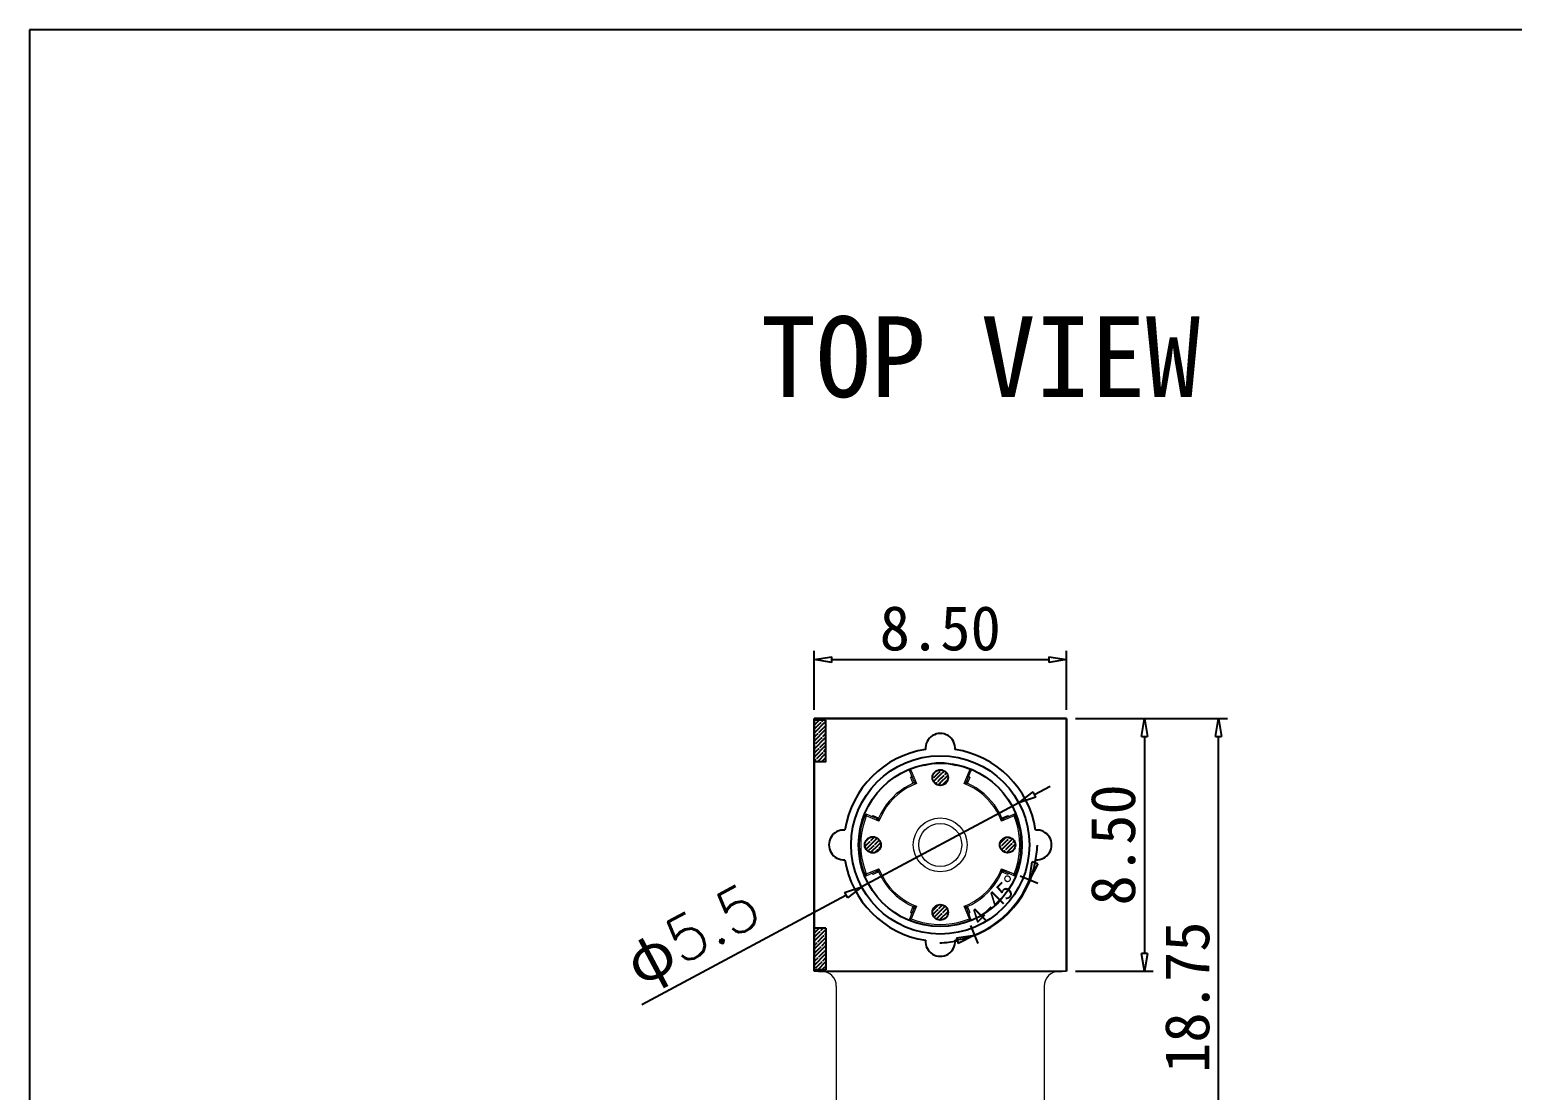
# Model space of a CAD drawing. Header units: millimetres. Extents: x 3538 to 3699, y 739 to 853.
# Drawn here: x 3537.87 to 3587.78, y 817.7 to 853.39 of the extents above; entities that cross this region are included whole.
import ezdxf

# ---------------------------------------------------------------- set-up
doc = ezdxf.new("R2010")
doc.units = ezdxf.units.MM
doc.linetypes.add('JIS_02_0.7', pattern=[1.35, 0.75, -0.6])
doc.layers.get('0').update_dxf_attribs({"lineweight": 9})
doc.layers.add('1', color=7, linetype='Continuous', lineweight=25)
doc.layers.add('标注线', color=7, linetype='Continuous', lineweight=9)
doc.styles.get("Standard").update_dxf_attribs({"font": ''})
doc.styles.add('样式 2', font='txt.shx', dxfattribs={"bigfont": 'AllInOneBig.shx'})
doc.styles.get('Standard').set_extended_font_data('SimSun')
doc.dimstyles.get("Standard").update_dxf_attribs({"dimtxt": 1, "dimasz": 0.6, "dimexe": 0.3, "dimexo": 0.3, "dimgap": 0.3, "dimtad": 1, "dimzin": 0, "dimdsep": 46, "dimtxsty": 'Standard', "dimblk": 'CLOSEDBLANK', "dimcen": 0.09, "dimclrd": 252, "dimclre": 252, "dimclrt": 252, "dimazin": 0, "dimtfac": 1, "dimtmove": 0, "dimatfit": 3, "dimfxl": 1, "dimtolj": 1, "dimtzin": 0, "dimarcsym": 0})
pattern_1 = [(225, (7081.70603, 1610.77159), (0.134703842, -0.134703842), []), (225, (7081.57133, 1610.77159), (0.134703842, -0.134703842), [0.238125, -0.047625, 0, -0.047625])]

# ---------------------------------------------------------------- blocks, each defined once
blk = doc.blocks.new('_ClosedBlank')
at = {"color": 0, "linetype": 'ByBlock', "lineweight": -2}
for p, q in [((-1, 0.167), (0, 0)), ((-1, 0.167), (-1, -0.167)), ((0, 0), (-1, -0.167))]:
    blk.add_line(p, q, dxfattribs=at)
blk = doc.blocks.new('*D76')
at = {"layer": 'DEFPOINTS', "color": 0, "lineweight": 25}
for p in [(3570.511, 825.204), (3570.936, 825.027), (3569.246, 823.939), (3569.423, 823.514), (3570.449, 823.366)]:
    blk.add_point(p, dxfattribs=at)
at = {"layer": '标注线', "color": 252, "lineweight": -2}
for p, q in [((3571.213, 824.912), (3571.811, 824.663)), ((3569.538, 823.237), (3569.787, 822.639))]:
    blk.add_line(p, q, dxfattribs=at)
for start, end in [(347.3812, 357.3462), (292.5839, 337.4161), (272.6538, 282.6188)]:
    blk.add_arc((3568.345, 826.105), 3.454, start, end, dxfattribs=at)
at = {"layer": '标注线', "color": 252, "lineweight": -2, "xscale": 0.6, "yscale": 0.6, "zscale": 0.6}
for p, rotation in [((3571.534, 824.779), 252.3986664101621), ((3569.672, 822.916), 17.60133358987824)]:
    blk.add_blockref('_ClosedBlank', p, dxfattribs=dict(at, rotation=rotation))
at = {"layer": '标注线', "color": 252, "lineweight": 25, "insert": (3570.363, 824.087), "char_height": 1.5, "attachment_point": 5, "rotation": 45}
blk.add_mtext('\\A1;{\\H0.4x;4-45°}', dxfattribs=at)
blk = doc.blocks.new('*D81')
at = {"layer": 'DEFPOINTS', "color": 0, "lineweight": 25}
for p in [(3571.171, 827.368), (3565.879, 824.542)]:
    blk.add_point(p, dxfattribs=at)
at = {"layer": '标注线', "color": 252, "lineweight": -2}
for p, q in [((3571.701, 827.65), (3572.23, 827.933)), ((3571.171, 827.368), (3565.879, 824.542)), ((3558.473, 820.588), (3565.349, 824.259))]:
    blk.add_line(p, q, dxfattribs=at)
at = {"layer": '标注线', "color": 252, "lineweight": -2, "xscale": 0.6, "yscale": 0.6, "zscale": 0.6}
for p, rotation in [((3571.171, 827.368), 208.0983619785432), ((3565.879, 824.542), 28.09836197854321)]:
    blk.add_blockref('_ClosedBlank', p, dxfattribs=dict(at, rotation=rotation))
at = {"layer": '标注线', "color": 252, "lineweight": 25, "insert": (3560.265, 822.768), "char_height": 1.5, "attachment_point": 5, "rotation": 28.0984, "style": '样式 2'}
blk.add_mtext('\\A1;{\\fSimSun|b0|i0|c134|p2;φ}5.5', dxfattribs=at)
blk = doc.blocks.new('*D82')
at = {"layer": 'DEFPOINTS', "color": 0, "lineweight": 25}
for p in [(3572.775, 830.205), (3577.893, 830.205), (3572.025, 811.455)]:
    blk.add_point(p, dxfattribs=at)
at = {"layer": '标注线', "color": 252, "lineweight": -2}
for p, q in [((3573.075, 830.205), (3578.193, 830.205)), ((3577.893, 812.055), (3577.893, 829.605)), ((3572.325, 811.455), (3578.193, 811.455))]:
    blk.add_line(p, q, dxfattribs=at)
at = {"layer": '标注线', "color": 252, "lineweight": -2, "xscale": 0.6, "yscale": 0.6, "zscale": 0.6}
for p, rotation in [((3577.893, 830.205), 90), ((3577.893, 811.455), 270)]:
    blk.add_blockref('_ClosedBlank', p, dxfattribs=dict(at, rotation=rotation))
at = {"layer": '标注线', "color": 252, "lineweight": 25, "insert": (3576.843, 820.83), "char_height": 1.5, "attachment_point": 5, "rotation": 90}
blk.add_mtext('\\A1;18.75', dxfattribs=at)
blk = doc.blocks.new('*D83')
at = {"layer": 'DEFPOINTS', "color": 0, "lineweight": 25}
for p in [(3572.775, 832.188), (3564.275, 830.205), (3572.775, 830.205)]:
    blk.add_point(p, dxfattribs=at)
at = {"layer": '标注线', "color": 252, "lineweight": -2}
for p, q in [((3564.275, 830.505), (3564.275, 832.488)), ((3564.875, 832.188), (3572.175, 832.188)), ((3572.775, 830.505), (3572.775, 832.488))]:
    blk.add_line(p, q, dxfattribs=at)
at = {"layer": '标注线', "color": 252, "lineweight": -2, "xscale": 0.6, "yscale": 0.6, "zscale": 0.6, "rotation": 180}
blk.add_blockref('_ClosedBlank', (3564.275, 832.188), dxfattribs=at)
at = {"layer": '标注线', "color": 252, "lineweight": -2, "xscale": 0.6, "yscale": 0.6, "zscale": 0.6}
blk.add_blockref('_ClosedBlank', (3572.775, 832.188), dxfattribs=at)
at = {"layer": '标注线', "color": 252, "lineweight": 25, "insert": (3568.525, 833.238), "char_height": 1.5, "attachment_point": 5}
blk.add_mtext('\\A1;8.50', dxfattribs=at)
blk = doc.blocks.new('*D84')
at = {"layer": 'DEFPOINTS', "color": 0, "lineweight": 25}
for p in [(3572.775, 830.205), (3572.775, 821.705), (3575.397, 821.705)]:
    blk.add_point(p, dxfattribs=at)
at = {"layer": '标注线', "color": 252, "lineweight": -2}
for p, q in [((3573.075, 830.205), (3575.697, 830.205)), ((3575.397, 829.605), (3575.397, 822.305)), ((3573.075, 821.705), (3575.697, 821.705))]:
    blk.add_line(p, q, dxfattribs=at)
at = {"layer": '标注线', "color": 252, "lineweight": -2, "xscale": 0.6, "yscale": 0.6, "zscale": 0.6}
for p, rotation in [((3575.397, 830.205), 90), ((3575.397, 821.705), 270)]:
    blk.add_blockref('_ClosedBlank', p, dxfattribs=dict(at, rotation=rotation))
at = {"layer": '标注线', "color": 252, "lineweight": 25, "insert": (3574.347, 825.955), "char_height": 1.5, "attachment_point": 5, "rotation": 90}
blk.add_mtext('\\A1;8.50', dxfattribs=at)

msp = doc.modelspace()

# ---------------------------------------------------------------- hatches: boundary and pattern name
at = {"layer": '标注线', "lineweight": 25}
h = msp.add_hatch(dxfattribs=at)
h.set_pattern_fill('ANSI35', color=256, scale=0.03, angle=180, style=0)
h.set_pattern_definition(pattern_1)
h.paths.add_polyline_path([(3564.676, 830.155), (3564.275, 830.155), (3564.275, 828.755), (3564.676, 828.755)])
h = msp.add_hatch(dxfattribs=at)
h.set_pattern_fill('ANSI35', color=256, scale=0.03, angle=180, style=0)
h.set_pattern_definition(pattern_1)
h.paths.add_polyline_path([(3568.525, 827.958), (3568.525, 828.484, 0.414214), (3568.262, 828.221, 0.414214)])
h = msp.add_hatch(dxfattribs=at)
h.set_pattern_fill('ANSI35', color=256, scale=0.03, angle=180, style=0)
h.set_pattern_definition(pattern_1)
h.paths.add_polyline_path([(3568.525, 827.958, 0.414213), (3568.788, 828.221, 0.414213), (3568.525, 828.484)])
h = msp.add_hatch(dxfattribs=at)
h.set_pattern_fill('ANSI35', color=256, scale=0.03, angle=180, style=0)
h.set_pattern_definition(pattern_1)
h.paths.add_polyline_path([(3565.983, 825.955), (3565.983, 825.955), (3566.527, 825.955, 1.000001)])
h = msp.add_hatch(dxfattribs=at)
h.set_pattern_fill('ANSI35', color=256, scale=0.03, angle=180, style=0)
h.set_pattern_definition(pattern_1)
h.paths.add_polyline_path([(3570.528, 825.955), (3571.054, 825.955, 0.992872)])
h = msp.add_hatch(dxfattribs=at)
h.set_pattern_fill('ANSI35', color=256, scale=0.03, angle=180, style=0)
h.set_pattern_definition(pattern_1)
h.paths.add_polyline_path([(3566.527, 825.955), (3565.983, 825.955, 0.999997)])
h = msp.add_hatch(dxfattribs=at)
h.set_pattern_fill('ANSI35', color=256, scale=0.03, angle=180, style=0)
h.set_pattern_definition(pattern_1)
h.paths.add_polyline_path([(3571.054, 825.953, 0.001788), (3571.054, 825.955), (3570.528, 825.955, 0.001788), (3570.528, 825.953, 1)])
h = msp.add_hatch(dxfattribs=at)
h.set_pattern_fill('ANSI35', color=256, scale=0.03, angle=180, style=0)
h.set_pattern_definition(pattern_1)
h.paths.add_polyline_path([(3568.525, 823.422), (3568.525, 823.948, 0.414214), (3568.262, 823.685, 0.414214)])
h = msp.add_hatch(dxfattribs=at)
h.set_pattern_fill('ANSI35', color=256, scale=0.03, angle=180, style=0)
h.set_pattern_definition(pattern_1)
h.paths.add_polyline_path([(3568.525, 823.422, 0.414214), (3568.788, 823.685, 0.414214), (3568.525, 823.948)])
h = msp.add_hatch(dxfattribs=at)
h.set_pattern_fill('ANSI35', color=256, scale=0.03, angle=180, style=0)
h.set_pattern_definition(pattern_1)
h.paths.add_polyline_path([(3564.275, 821.902), (3564.275, 821.755), (3564.676, 821.755), (3564.676, 823.155), (3564.275, 823.155)])

# ---------------------------------------------------------------- linework, layer by layer
for p, q in [((3564.275, 830.205), (3572.775, 830.205)), ((3564.275, 821.705), (3564.275, 830.205)), ((3564.275, 830.205), (3572.775, 830.205)), ((3572.775, 830.205), (3572.775, 821.705)), ((3572.773, 821.851), (3572.773, 830.059)), ((3564.525, 821.705), (3564.275, 821.705)), ((3564.275, 821.705), (3572.775, 821.705)), ((3565.025, 821.205), (3565.025, 811.455)), ((3572.025, 821.205), (3572.025, 811.455))]:
    msp.add_line(p, q)
at = {"color": 0, "lineweight": 0}
for p, q in [((3569.127, 828.639), (3568.924, 828.677)), ((3569.327, 828.587), (3569.127, 828.639)), ((3569.523, 828.519), (3569.327, 828.587))]:
    msp.add_line(p, q, dxfattribs=at)
for points in [[(3567.987, 828.628), (3567.753, 828.568), (3567.527, 828.492)], [(3569.519, 828.492), (3569.293, 828.568), (3569.063, 828.628)], [(3567.49, 828.451), (3567.49, 828.459), (3567.486, 828.47), (3567.49, 828.489), (3567.501, 828.504), (3567.512, 828.511), (3567.52, 828.515)], [(3567.49, 828.451), (3567.636, 828.101)], [(3567.527, 828.492), (3567.524, 828.489), (3567.512, 828.481), (3567.501, 828.466), (3567.497, 828.447), (3567.497, 828.432), (3567.501, 828.425)], [(3567.546, 828.447), (3567.501, 828.425)], [(3567.527, 828.492), (3567.546, 828.447)], [(3567.531, 828.225), (3567.535, 828.225), (3567.539, 828.229), (3567.546, 828.236), (3567.557, 828.255), (3567.561, 828.274), (3567.557, 828.285), (3567.557, 828.293)], [(3567.606, 828.041), (3567.531, 828.225)], [(3567.546, 828.447), (3567.723, 828.022)], [(3569.327, 828.022), (3569.504, 828.447)], [(3569.414, 828.101), (3569.557, 828.451)], [(3569.519, 828.225), (3569.44, 828.041)], [(3569.493, 828.293), (3569.489, 828.285), (3569.489, 828.274), (3569.493, 828.255), (3569.5, 828.236), (3569.511, 828.229), (3569.515, 828.225), (3569.519, 828.225)], [(3569.504, 828.447), (3569.519, 828.492)], [(3569.504, 828.447), (3569.549, 828.425)], [(3569.519, 828.492), (3569.527, 828.489), (3569.538, 828.481), (3569.549, 828.466), (3569.553, 828.447), (3569.549, 828.432), (3569.549, 828.425)], [(3569.53, 828.515), (3569.538, 828.511), (3569.549, 828.504), (3569.557, 828.489), (3569.564, 828.47), (3569.56, 828.459), (3569.557, 828.451)], [(3567.618, 828.029), (3567.467, 827.958), (3567.32, 827.871), (3567.181, 827.777), (3567.045, 827.672), (3566.925, 827.555), (3566.808, 827.431), (3566.703, 827.299), (3566.609, 827.16), (3566.522, 827.013), (3566.45, 826.858)], [(3567.723, 828.022), (3567.554, 827.946), (3567.392, 827.86), (3567.237, 827.758), (3567.091, 827.645), (3566.955, 827.521), (3566.831, 827.385), (3566.718, 827.242), (3566.62, 827.088), (3566.53, 826.926), (3566.458, 826.757)], [(3567.636, 828.101), (3567.636, 828.093), (3567.64, 828.082), (3567.633, 828.063), (3567.621, 828.048), (3567.614, 828.041), (3567.606, 828.041)], [(3567.618, 828.029), (3567.614, 828.033), (3567.606, 828.041)], [(3567.636, 828.101), (3567.644, 828.09), (3567.723, 828.022), (3567.618, 828.029)], [(3567.644, 828.09), (3567.644, 828.074), (3567.64, 828.056), (3567.633, 828.041), (3567.625, 828.033), (3567.618, 828.029)], [(3569.429, 828.029), (3569.327, 828.022), (3569.406, 828.09), (3569.414, 828.101)], [(3570.592, 826.757), (3570.517, 826.926), (3570.43, 827.088), (3570.328, 827.242), (3570.216, 827.385), (3570.091, 827.521), (3569.956, 827.645), (3569.813, 827.758), (3569.658, 827.86), (3569.496, 827.946), (3569.327, 828.022)], [(3569.406, 828.09), (3569.406, 828.086), (3569.402, 828.074), (3569.406, 828.056), (3569.417, 828.041), (3569.425, 828.033), (3569.429, 828.029)], [(3569.414, 828.101), (3569.414, 828.093), (3569.41, 828.082), (3569.414, 828.063), (3569.425, 828.048), (3569.436, 828.041), (3569.44, 828.041)], [(3569.44, 828.041), (3569.436, 828.033), (3569.429, 828.029)], [(3570.6, 826.858), (3570.528, 827.013), (3570.441, 827.16), (3570.347, 827.299), (3570.242, 827.431), (3570.125, 827.555), (3570.001, 827.672), (3569.869, 827.777), (3569.73, 827.871), (3569.583, 827.958), (3569.429, 828.029)], [(3565.961, 826.96), (3565.893, 826.764), (3565.841, 826.568), (3565.803, 826.365), (3565.78, 826.158), (3565.773, 825.955), (3565.78, 825.748), (3565.803, 825.544), (3565.841, 825.341), (3565.893, 825.142), (3565.961, 824.95)], [(3565.987, 826.949), (3565.92, 826.757), (3565.867, 826.561), (3565.829, 826.361), (3565.807, 826.158), (3565.799, 825.955), (3565.807, 825.751), (3565.829, 825.548), (3565.867, 825.349), (3565.92, 825.149), (3565.987, 824.957)], [(3566.033, 826.934), (3565.969, 826.742), (3565.916, 826.55), (3565.878, 826.354), (3565.856, 826.154), (3565.848, 825.955), (3565.856, 825.755), (3565.878, 825.556), (3565.916, 825.36), (3565.969, 825.164), (3566.033, 824.976)], [(3565.961, 826.96), (3565.965, 826.968), (3565.972, 826.979), (3565.987, 826.986), (3566.006, 826.994), (3566.021, 826.99), (3566.029, 826.986)], [(3565.987, 826.949), (3565.961, 826.96)], [(3565.987, 826.949), (3565.991, 826.956), (3565.999, 826.968), (3566.014, 826.979), (3566.033, 826.983), (3566.044, 826.979), (3566.051, 826.979)], [(3566.033, 826.934), (3565.987, 826.949)], [(3566.379, 826.843), (3566.029, 826.986)], [(3566.033, 826.934), (3566.051, 826.979)], [(3566.458, 826.757), (3566.033, 826.934)], [(3566.187, 826.922), (3566.194, 826.922), (3566.206, 826.919), (3566.225, 826.922), (3566.243, 826.93), (3566.251, 826.941), (3566.251, 826.945), (3566.255, 826.949)], [(3566.255, 826.949), (3566.439, 826.87)], [(3566.379, 826.843), (3566.383, 826.843), (3566.394, 826.84), (3566.413, 826.843), (3566.428, 826.855), (3566.435, 826.866), (3566.439, 826.87)], [(3566.45, 826.858), (3566.458, 826.757), (3566.386, 826.836), (3566.379, 826.843)], [(3566.386, 826.836), (3566.394, 826.836), (3566.405, 826.832), (3566.424, 826.84), (3566.439, 826.847), (3566.447, 826.855), (3566.45, 826.858)], [(3566.439, 826.87), (3566.447, 826.866), (3566.45, 826.858)], [(3571.017, 826.934), (3570.592, 826.757)], [(3570.671, 826.843), (3570.66, 826.836), (3570.592, 826.757), (3570.6, 826.858)], [(3570.6, 826.858), (3570.603, 826.866), (3570.611, 826.87)], [(3570.66, 826.836), (3570.656, 826.836), (3570.645, 826.832), (3570.626, 826.84), (3570.611, 826.847), (3570.603, 826.855), (3570.6, 826.858)], [(3570.611, 826.87), (3570.795, 826.949)], [(3570.671, 826.843), (3570.664, 826.843), (3570.652, 826.84), (3570.633, 826.843), (3570.618, 826.855), (3570.611, 826.866), (3570.611, 826.87)], [(3571.021, 826.986), (3570.671, 826.843)], [(3570.795, 826.949), (3570.795, 826.945), (3570.799, 826.941), (3570.807, 826.93), (3570.825, 826.922), (3570.844, 826.919), (3570.856, 826.922), (3570.863, 826.922)], [(3571.063, 826.949), (3571.059, 826.956), (3571.051, 826.968), (3571.036, 826.979), (3571.017, 826.983), (3571.002, 826.979), (3570.995, 826.979)], [(3571.017, 826.934), (3570.995, 826.979)], [(3571.063, 826.949), (3571.017, 826.934)], [(3571.017, 824.976), (3571.081, 825.164), (3571.134, 825.36), (3571.172, 825.556), (3571.194, 825.755), (3571.202, 825.955), (3571.194, 826.154), (3571.172, 826.354), (3571.134, 826.55), (3571.081, 826.742), (3571.017, 826.934)], [(3571.021, 826.986), (3571.029, 826.99), (3571.04, 826.994), (3571.059, 826.986), (3571.074, 826.979), (3571.081, 826.968), (3571.085, 826.96)], [(3571.085, 826.96), (3571.063, 826.949)], [(3571.063, 824.957), (3571.13, 825.149), (3571.183, 825.349), (3571.221, 825.548), (3571.243, 825.751), (3571.251, 825.955), (3571.243, 826.158), (3571.221, 826.361), (3571.183, 826.561), (3571.13, 826.757), (3571.063, 826.949)], [(3571.085, 824.95), (3571.153, 825.142), (3571.209, 825.341), (3571.247, 825.544), (3571.27, 825.748), (3571.277, 825.955), (3571.27, 826.158), (3571.247, 826.365), (3571.209, 826.568), (3571.153, 826.764), (3571.085, 826.96)], [(3566.033, 824.976), (3566.458, 825.153)], [(3566.379, 825.066), (3566.386, 825.074), (3566.458, 825.153), (3566.45, 825.047)], [(3566.458, 825.153), (3566.53, 824.983), (3566.62, 824.822), (3566.718, 824.667), (3566.831, 824.52), (3566.955, 824.385), (3567.091, 824.261), (3567.237, 824.148), (3567.392, 824.046), (3567.554, 823.959), (3567.723, 823.888)], [(3569.327, 823.888), (3569.496, 823.959), (3569.658, 824.046), (3569.813, 824.148), (3569.956, 824.261), (3570.091, 824.385), (3570.216, 824.52), (3570.328, 824.667), (3570.43, 824.822), (3570.517, 824.983), (3570.592, 825.153)], [(3570.592, 825.153), (3571.017, 824.976)], [(3570.6, 825.047), (3570.592, 825.153), (3570.66, 825.074), (3570.671, 825.066)], [(3565.961, 824.95), (3565.987, 824.957)], [(3566.029, 824.919), (3566.021, 824.919), (3566.006, 824.916), (3565.987, 824.919), (3565.972, 824.931), (3565.965, 824.942), (3565.961, 824.95)], [(3565.987, 824.957), (3566.033, 824.976)], [(3565.987, 824.957), (3565.991, 824.953), (3565.999, 824.942), (3566.014, 824.931), (3566.033, 824.927), (3566.044, 824.927), (3566.051, 824.931)], [(3566.029, 824.919), (3566.379, 825.066)], [(3566.033, 824.976), (3566.051, 824.931)], [(3566.255, 824.961), (3566.251, 824.965), (3566.251, 824.968), (3566.243, 824.976), (3566.225, 824.987), (3566.206, 824.991), (3566.194, 824.987), (3566.187, 824.987)], [(3566.439, 825.036), (3566.255, 824.961)], [(3566.379, 825.066), (3566.383, 825.066), (3566.394, 825.07), (3566.413, 825.062), (3566.428, 825.051), (3566.435, 825.044), (3566.439, 825.036)], [(3566.386, 825.074), (3566.405, 825.074), (3566.424, 825.07), (3566.439, 825.062), (3566.447, 825.055), (3566.45, 825.047)], [(3566.45, 825.047), (3566.447, 825.044), (3566.439, 825.036)], [(3566.45, 825.047), (3566.522, 824.897), (3566.609, 824.75), (3566.703, 824.611), (3566.808, 824.475), (3566.925, 824.355), (3567.045, 824.238), (3567.181, 824.133), (3567.32, 824.038), (3567.467, 823.952), (3567.618, 823.88)], [(3569.429, 823.88), (3569.583, 823.952), (3569.73, 824.038), (3569.869, 824.133), (3570.001, 824.238), (3570.125, 824.355), (3570.242, 824.475), (3570.347, 824.611), (3570.441, 824.75), (3570.528, 824.897), (3570.6, 825.047)], [(3570.66, 825.074), (3570.645, 825.074), (3570.626, 825.07), (3570.611, 825.062), (3570.603, 825.055), (3570.6, 825.047)], [(3570.611, 825.036), (3570.603, 825.044), (3570.6, 825.047)], [(3570.671, 825.066), (3570.664, 825.066), (3570.652, 825.07), (3570.633, 825.062), (3570.618, 825.051), (3570.611, 825.044), (3570.611, 825.036)], [(3570.795, 824.961), (3570.611, 825.036)], [(3570.671, 825.066), (3571.021, 824.919)], [(3570.863, 824.987), (3570.856, 824.987), (3570.844, 824.991), (3570.825, 824.987), (3570.807, 824.976), (3570.799, 824.968), (3570.795, 824.965), (3570.795, 824.961)], [(3571.017, 824.976), (3570.995, 824.931)], [(3571.063, 824.957), (3571.059, 824.953), (3571.051, 824.942), (3571.036, 824.931), (3571.017, 824.927), (3571.002, 824.927), (3570.995, 824.931)], [(3571.017, 824.976), (3571.063, 824.957)], [(3571.085, 824.95), (3571.081, 824.942), (3571.074, 824.931), (3571.059, 824.919), (3571.04, 824.916), (3571.029, 824.919), (3571.021, 824.919)], [(3571.063, 824.957), (3571.085, 824.95)], [(3567.636, 823.809), (3567.49, 823.459)], [(3567.531, 823.684), (3567.606, 823.869)], [(3567.557, 823.617), (3567.557, 823.624), (3567.561, 823.636), (3567.557, 823.654), (3567.546, 823.673), (3567.539, 823.681), (3567.535, 823.681), (3567.531, 823.684)], [(3567.723, 823.888), (3567.546, 823.462)], [(3567.606, 823.869), (3567.614, 823.876), (3567.618, 823.88)], [(3567.636, 823.809), (3567.636, 823.812), (3567.64, 823.824), (3567.633, 823.843), (3567.621, 823.858), (3567.614, 823.865), (3567.606, 823.869)], [(3567.618, 823.88), (3567.723, 823.888), (3567.644, 823.816), (3567.636, 823.809)], [(3567.644, 823.816), (3567.644, 823.835), (3567.64, 823.854), (3567.633, 823.869), (3567.625, 823.876), (3567.618, 823.88)], [(3569.504, 823.462), (3569.327, 823.888)], [(3569.414, 823.809), (3569.406, 823.816), (3569.327, 823.888), (3569.429, 823.88)], [(3569.406, 823.816), (3569.406, 823.824), (3569.402, 823.835), (3569.406, 823.854), (3569.417, 823.869), (3569.425, 823.876), (3569.429, 823.88)], [(3569.414, 823.809), (3569.414, 823.812), (3569.41, 823.824), (3569.414, 823.843), (3569.425, 823.858), (3569.436, 823.865), (3569.44, 823.869)], [(3569.557, 823.459), (3569.414, 823.809)], [(3569.429, 823.88), (3569.436, 823.876), (3569.44, 823.869)], [(3569.44, 823.869), (3569.519, 823.684)], [(3569.519, 823.684), (3569.515, 823.681), (3569.511, 823.681), (3569.5, 823.673), (3569.493, 823.654), (3569.489, 823.636), (3569.493, 823.624), (3569.493, 823.617)], [(3567.52, 823.391), (3567.512, 823.395), (3567.501, 823.402), (3567.49, 823.417), (3567.486, 823.436), (3567.49, 823.451), (3567.49, 823.459)], [(3567.527, 823.417), (3567.524, 823.421), (3567.512, 823.428), (3567.501, 823.443), (3567.497, 823.462), (3567.497, 823.474), (3567.501, 823.481)], [(3567.546, 823.462), (3567.501, 823.481)], [(3567.546, 823.462), (3567.527, 823.417), (3567.52, 823.391)], [(3567.527, 823.417), (3567.719, 823.349), (3567.919, 823.297), (3568.118, 823.259), (3568.322, 823.236), (3568.525, 823.229), (3568.728, 823.236), (3568.932, 823.259), (3569.131, 823.297), (3569.327, 823.349), (3569.519, 823.417)], [(3567.546, 823.462), (3567.734, 823.398), (3567.93, 823.346), (3568.126, 823.308), (3568.325, 823.285), (3568.525, 823.278), (3568.725, 823.285), (3568.924, 823.308), (3569.12, 823.346), (3569.312, 823.398), (3569.504, 823.462)], [(3569.504, 823.462), (3569.549, 823.481)], [(3569.519, 823.417), (3569.504, 823.462)], [(3569.519, 823.417), (3569.527, 823.421), (3569.538, 823.428), (3569.549, 823.443), (3569.553, 823.462), (3569.549, 823.474), (3569.549, 823.481)], [(3569.53, 823.391), (3569.519, 823.417)], [(3569.557, 823.459), (3569.56, 823.451), (3569.564, 823.436), (3569.557, 823.417), (3569.549, 823.402), (3569.538, 823.395), (3569.53, 823.391)]]:
    msp.add_lwpolyline(points, dxfattribs=at)
for centre, radius in [((3568.525, 825.955), 0.907), ((3568.523, 825.953), 0.725)]:
    msp.add_circle(centre, radius, dxfattribs=at)
for centre, start, end in [((3564.525, 821.205), 0, 90), ((3572.525, 821.205), 90, 180)]:
    msp.add_arc(centre, 0.5, start, end)
at = {"layer": '1', "color": 0, "lineweight": 18}
for points in [[(3564.275, 830.205), (3572.775, 830.205)], [(3564.478, 830.205), (3572.578, 830.205)], [(3572.775, 830.205), (3572.775, 821.705)], [(3564.275, 821.908), (3564.275, 830.002)], [(3564.275, 827.255), (3564.275, 830.002)], [(3572.775, 830.002), (3572.775, 821.902)], [(3564.275, 821.902), (3564.275, 824.655)], [(3572.775, 821.705), (3564.275, 821.705)], [(3572.572, 821.705), (3564.472, 821.705)]]:
    msp.add_lwpolyline(points, dxfattribs=at)
at = {"layer": '标注线', "lineweight": 25}
for p, q in [((3699.145, 853.387), (3537.868, 853.387)), ((3537.868, 853.387), (3537.868, 739.225)), ((3564.275, 830.205), (3564.275, 821.705)), ((3564.275, 827.255), (3564.275, 830.205)), ((3564.275, 830.205), (3572.775, 830.205)), ((3564.676, 828.755), (3564.676, 830.155)), ((3572.775, 830.205), (3572.775, 821.705)), ((3564.275, 821.705), (3564.275, 824.655)), ((3564.676, 823.155), (3564.676, 821.755))]:
    msp.add_line(p, q, dxfattribs=at)
at = {"layer": '标注线', "color": 0, "lineweight": 25}
for p, q in [((3564.275, 821.705), (3564.275, 830.205)), ((3564.275, 830.205), (3572.775, 830.205)), ((3572.775, 830.205), (3564.275, 830.205)), ((3564.676, 830.155), (3564.275, 830.155)), ((3572.626, 830.205), (3564.424, 830.205)), ((3572.775, 830.205), (3572.775, 821.705)), ((3572.775, 821.705), (3572.775, 830.205)), ((3564.275, 829.055), (3564.275, 829.855)), ((3564.676, 828.755), (3564.277, 828.755)), ((3564.275, 827.255), (3564.275, 824.655)), ((3564.676, 823.155), (3564.275, 823.155)), ((3564.275, 822.055), (3564.275, 822.855)), ((3564.676, 821.755), (3564.275, 821.755)), ((3564.424, 821.705), (3572.626, 821.705))]:
    msp.add_line(p, q, dxfattribs=at)
at = {"layer": '标注线', "color": 2, "linetype": 'JIS_02_0.7', "lineweight": 25}
msp.add_line((3564.275, 830.205), (3572.775, 830.205), dxfattribs=at)
at = {"layer": '标注线', "lineweight": 25}
for centre, radius in [((3568.525, 825.955), 3), ((3568.525, 825.955), 2.75), ((3568.525, 828.221), 0.263), ((3566.255, 825.955), 0.272), ((3570.791, 825.953), 0.263), ((3568.525, 823.685), 0.263)]:
    msp.add_circle(centre, radius, dxfattribs=at)
for centre, radius, start, end in [((3568.525, 829.205), 0.5, 355.5883, 184.4117), ((3568.525, 825.955), 3.25, 98.8235, 171.1765), ((3568.525, 825.955), 3.25, 8.8235, 81.1765), ((3568.525, 826.78), 1.925, 73.7595, 106.2405), ((3565.275, 825.955), 0.5, 85.5883, 274.4117), ((3571.775, 825.955), 0.5, 265.5883, 94.4117), ((3568.525, 825.955), 3.25, 188.8235, 261.1765), ((3568.525, 825.955), 3.25, 278.8235, 351.1765), ((3568.525, 822.705), 0.5, 175.5883, 4.4117)]:
    msp.add_arc(centre, radius, start, end, dxfattribs=at)

# ---------------------------------------------------------------- texts
at = {"layer": '1', "insert": (3562.492, 843.742), "char_height": 2.71814, "width": 29.70629, "attachment_point": 1}
msp.add_mtext('{\\fNSimSun|b0|i0|c134|p49;TOP VIEW}', dxfattribs=at)

# ---------------------------------------------------------------- dimensions: what is measured, and where the dimension line sits
at = {"layer": '标注线', "lineweight": 25}
dim = msp.add_linear_dim(base=(3572.775, 832.188), p1=(3564.275, 830.205), p2=(3572.775, 830.205), dimstyle='Standard', override={"dimtxt": 1.5, "dimfxl": 0.8}, dxfattribs=at)
dim.commit()
dim.dimension.update_dxf_attribs({"geometry": '*D83', "text_midpoint": (3568.525, 833.238)})
dim = msp.add_linear_dim(base=(3577.893, 830.205), p1=(3572.025, 811.455), p2=(3572.775, 830.205), angle=270, dimstyle='Standard', override={"dimtxt": 1.5, "dimfxl": 0.8}, dxfattribs=at)
dim.commit()
dim.dimension.update_dxf_attribs({"geometry": '*D82', "text_midpoint": (3577.893, 820.83), "dimtype": 160})
dim = msp.add_linear_dim(base=(3575.397, 821.705), p1=(3572.775, 830.205), p2=(3572.775, 821.705), angle=90, dimstyle='Standard', override={"dimtxt": 1.5, "dimfxl": 0.8}, dxfattribs=at)
dim.commit()
dim.dimension.update_dxf_attribs({"geometry": '*D84', "text_midpoint": (3574.347, 825.955)})
dim = msp.add_diameter_dim_2p(p1=(3571.171, 827.368), p2=(3565.879, 824.542), text='{\\fSimSun|b0|i0|c134|p2;φ}5.5', dimstyle='Standard', override={"dimtxt": 1.5, "dimtxsty": '样式 2', "dimfxl": 0.8}, dxfattribs=at)
dim.commit()
dim.dimension.update_dxf_attribs({"geometry": '*D81', "text_midpoint": (3560.774, 821.816), "dimtype": 163})
dim = msp.add_angular_dim_2l(base=(3570.449, 823.366), line1=((3569.423, 823.514), (3569.246, 823.939)), line2=((3570.511, 825.204), (3570.936, 825.027)), text='{\\H0.4x;4-45°}', dimstyle='Standard', override={"dimtxt": 1.5, "dimfxl": 0.8}, dxfattribs=at)
dim.commit()
dim.dimension.update_dxf_attribs({"geometry": '*D76', "text_midpoint": (3570.363, 824.087)})

doc.saveas('drawing.dxf')
